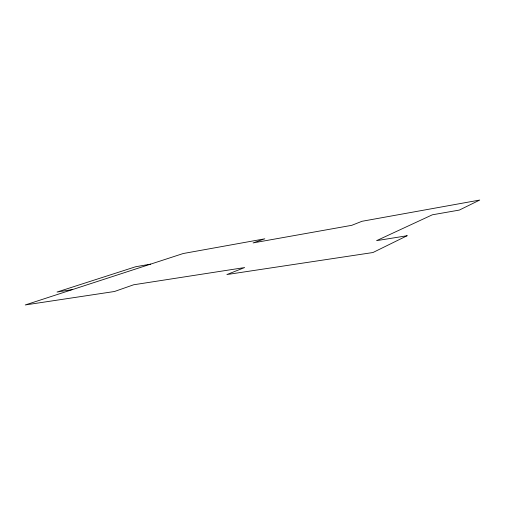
<?xml version="1.0" encoding="UTF-8"?>
<svg xmlns="http://www.w3.org/2000/svg" width="505" height="505" viewBox="0 0 505 505"><rect width="100%" height="100%" fill="white"/><g stroke="black" fill="none" stroke-linecap="round" stroke-linejoin="round"><path stroke-width="0.76" d="M150.673 264.121L135.599 266.76L57.046 292.035L72.6 289.535M407.112 235.74L372.936 252.532L226.903 274.55L244.609 267.568L133.661 284.776L114.471 291.499L25.25 304.951L183.227 253.523L264.797 238.814L253.093 242.911L351.764 225.318L361.978 221.291L479.75 200.049L459.342 210.074L432.33 214.808L376.572 240.651L407.112 235.74"/></g></svg>
